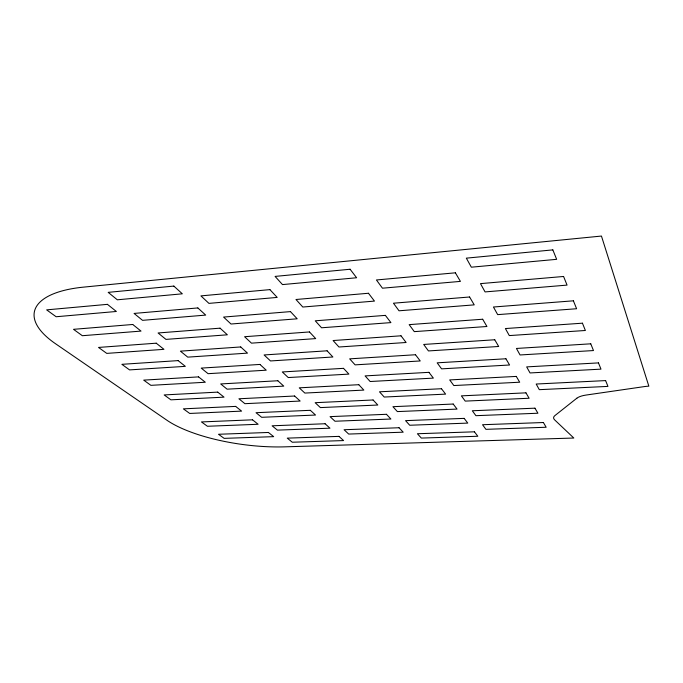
<?xml version="1.0" encoding="UTF-8"?>
<svg xmlns="http://www.w3.org/2000/svg" width="683" height="683" viewBox="0 0 683 683"><rect width="100%" height="100%" fill="white"/><g stroke="black" fill="none" stroke-linecap="round" stroke-linejoin="round"><path stroke-width="1.02" d="M576.836 398.223L554.938 415.563A17.306 5.916 1.6 0 0 554.673 419.9L573.822 438.034L284.777 446.844A93.144 30.479 7.7 0 1 166.814 420.165L55.443 343.677A112.063 42.184 10.5 0 1 83.42 287.142L601.45 236.053L648.85 386.177A19.039 6.804 -0.3 0 0 644.129 386.629L586.04 395.064A18.202 6.463 0.9 0 0 576.836 398.223M173.832 286.083L108.179 292.358L117.331 299.803L182.327 293.818L173.832 286.083M350.106 269.247L275.095 276.41L282.489 284.589L356.611 277.759L350.106 269.247M552.837 249.884L466.335 258.148L471.347 267.19L556.654 259.327L552.837 249.884M107.436 304.353L46.632 309.869L56.126 316.741L116.375 311.474L107.436 304.353M269.913 289.626L200.913 295.884L208.93 303.38L277.187 297.412L269.913 289.626M455.382 272.816L376.427 279.97L382.463 288.2L460.427 281.387L455.382 272.816M197.848 307.939L134.064 313.429L142.542 320.336L205.703 315.094L197.848 307.939M368.47 293.263L295.978 299.495L302.8 307.034L374.455 301.092L368.47 293.263M563.577 276.478L480.473 283.624L485.067 291.914L567.061 285.11L563.577 276.478M132.733 324.485L73.508 329.326L82.336 335.712L141.031 331.093L132.733 324.485M290.463 311.61L223.58 317.074L230.999 324.015L297.19 318.799L290.463 311.61M469.597 296.994L393.459 303.209L399.017 310.791L474.224 304.866L469.597 296.994M220.08 328.173L158.072 332.971L165.952 339.391L227.362 334.807L220.08 328.173M385.383 315.375L315.256 320.805L321.556 327.78L390.907 322.607L385.383 315.375M573.404 300.819L493.442 307.009L497.676 314.632L576.606 308.742L573.404 300.819M156.236 343.19L98.523 347.434L106.753 353.384L163.963 349.337L156.236 343.19M309.476 331.947L244.582 336.71L251.464 343.148L315.708 338.606L309.476 331.947M482.668 319.234L409.168 324.63L414.299 331.631L486.936 326.5L482.668 319.234M240.715 346.955L180.397 351.156L187.74 357.132L247.494 353.128L240.715 346.955M401.006 335.805L333.091 340.535L338.947 346.998L406.12 342.499L401.006 335.805M582.437 323.187L505.394 328.549L509.305 335.584L585.382 330.487L582.437 323.187M178.135 360.615L121.864 364.321L129.548 369.896L185.341 366.353L178.135 360.615M327.106 350.806L264.09 354.955L270.502 360.948L332.894 356.996L327.106 350.806M494.74 339.767L423.691 344.445L428.446 350.934L498.684 346.477L494.74 339.767M259.924 364.44L201.22 368.103L208.076 373.678L266.242 370.195L259.924 364.44M415.486 354.742L349.662 358.848L355.1 364.859L420.233 360.957L415.486 354.742M590.761 343.814L516.442 348.45L520.053 354.964L593.484 350.558L590.761 343.814M198.582 376.888L143.686 380.124L150.892 385.34L205.318 382.249L198.582 376.888M343.506 368.342L282.275 371.953L288.26 377.554L348.902 374.113L343.506 368.342M505.915 358.771L437.163 362.827L441.585 368.854L509.578 365.004L505.915 358.771M277.853 380.755L220.677 383.94L227.089 389.165L283.761 386.126L277.853 380.755M428.941 372.337L365.081 375.898L370.152 381.507L433.364 378.117L428.941 372.337M598.462 362.895L526.67 366.891L530.034 372.944L600.98 369.144L598.462 362.895M217.715 392.119L164.151 394.936L170.912 399.828L224.033 397.147L217.715 392.119M358.797 384.7L299.256 387.833L304.849 393.066L363.834 390.087L358.797 384.7M516.288 376.418L449.696 379.919L453.819 385.545L519.695 382.215L516.288 376.418M294.621 396.012L238.896 398.778L244.915 403.679L300.153 401.049L294.621 396.012M441.474 388.729L379.475 391.803L384.213 397.045L445.606 394.125L441.474 388.729M605.608 380.593L536.181 384.034L539.314 389.669L607.947 386.399L605.608 380.593M235.669 406.402L183.36 408.844L189.72 413.446L241.603 411.123L235.669 406.402M373.089 399.982L315.145 402.688L320.395 407.597L377.81 405.028L373.089 399.982M525.944 392.845L461.384 395.858L465.234 401.109L529.12 398.249L525.944 392.845M310.33 410.312L256.005 412.703L261.657 417.304L315.529 415.042L310.33 410.312M453.188 404.037L392.93 406.684L397.378 411.593L457.047 409.091L453.188 404.037M252.539 419.823L201.442 421.932L207.436 426.269L258.123 424.271L252.539 419.823M386.476 414.299L330.051 416.63L334.977 421.24L390.898 419.029L386.476 414.299M534.951 408.178L472.312 410.765L475.914 415.682L537.922 413.232L534.951 408.178M325.091 423.75L272.09 425.799L277.418 430.128L329.974 428.19L325.091 423.75M464.15 418.372L405.548 420.634L409.723 425.244L467.77 423.101L464.15 418.372M268.419 432.467L218.492 434.268L224.144 438.366L273.678 436.65L268.419 432.467M399.043 427.746L344.061 429.727L348.697 434.064L403.201 432.185L399.043 427.746M543.386 422.521L482.54 424.724L485.92 429.334L546.169 427.251L543.386 422.521M338.981 436.386L287.244 438.136L292.273 442.225L343.583 440.578L338.981 436.386M474.429 431.818L417.407 433.739L421.326 438.076L477.827 436.258L474.429 431.818"/></g></svg>
